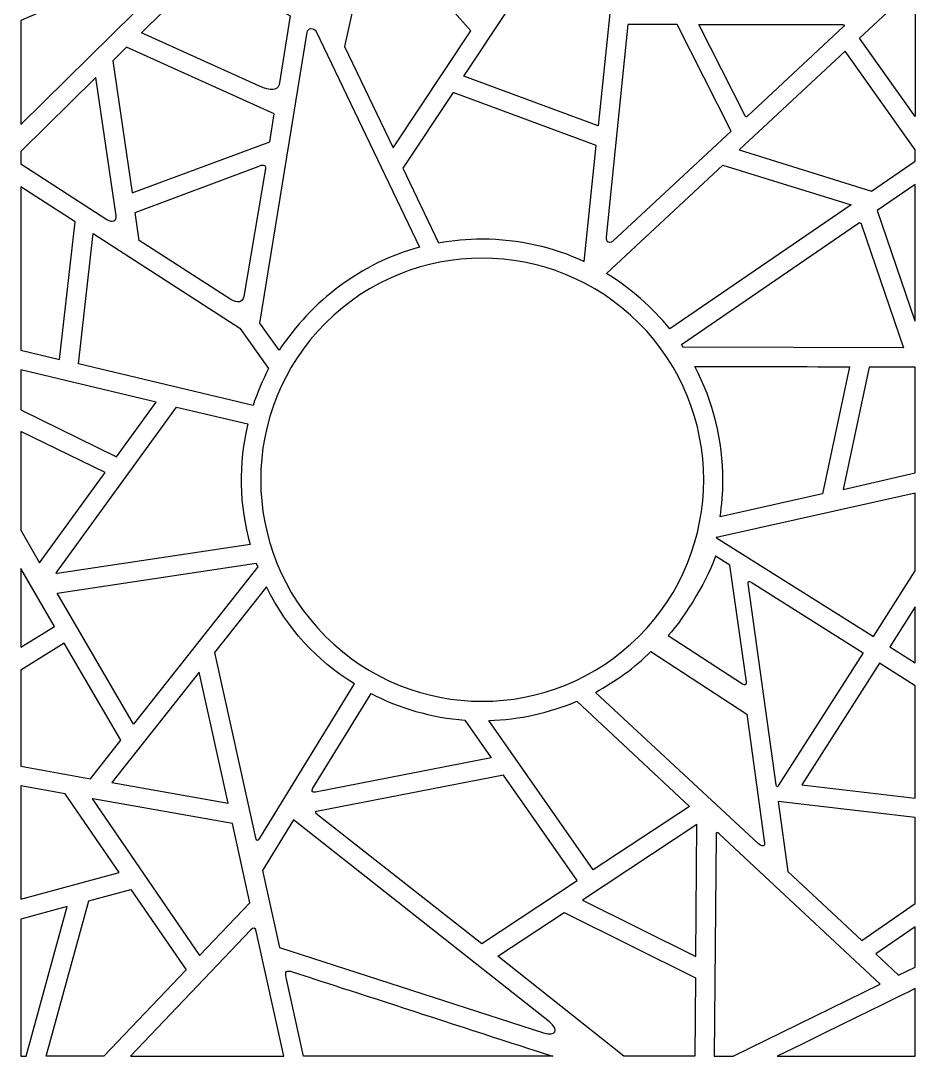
# Model space of a CAD drawing. Header units: centimetres. Extents: x -89 to 89, y -100 to 100.
# Drawn here: x -88.6 to -5, y -100 to -3.3 of the extents above; entities that cross this region are included whole.
import ezdxf

# ---------------------------------------------------------------- set-up
doc = ezdxf.new("R2010")
doc.units = ezdxf.units.CM
doc.header["$MEASUREMENT"] = 0
doc.layers.add('layer 1', color=7, linetype='Continuous')

msp = doc.modelspace()

# ---------------------------------------------------------------- linework, layer by layer
at = {"layer": 'layer 1', "color": 242}
for points, knots in [([(-55.86693, 5.69388), (-55.80306, 5.92179), (-55.64482, 5.92594), (-55.47568, 5.75141), (-55.47568, 5.75141), (-55.47568, 5.75141), (-46.57765, -4.24281), (-46.57765, -4.24281), (-46.57765, -4.24281), (-46.57765, -4.24281), (-53.84221, -15.17612), (-53.84221, -15.17612), (-53.84221, -15.17612), (-53.84221, -15.17612), (-58.37547, -5.69827), (-58.37547, -5.69827), (-58.37547, -5.69827), (-58.37547, -5.69827), (-55.86693, 5.69388), (-55.86693, 5.69388)], [0, 0, 0, 0, 0.16666667, 0.16666667, 0.16666667, 0.16666667, 0.33333333, 0.33333333, 0.33333333, 0.33333333, 0.5, 0.5, 0.5, 0.5, 0.66666667, 0.66666667, 0.66666667, 0.66666667, 1, 1, 1, 1]), ([(-38.81557, 4.1867), (-38.81557, 4.1867), (-47.22519, -8.46988), (-47.22519, -8.46988), (-47.22519, -8.46988), (-47.22519, -8.46988), (-34.68521, -13.11114), (-34.68521, -13.11114), (-34.68521, -13.11114), (-34.68521, -13.11114), (-33.6096, -2.61872), (-33.6096, -2.61872), (-33.6096, -2.61872), (-33.6096, -2.61872), (-38.81557, 4.1867), (-38.81557, 4.1867)], [0, 0, 0, 0, 0.2, 0.2, 0.2, 0.2, 0.4, 0.4, 0.4, 0.4, 0.6, 0.6, 0.6, 0.6, 1, 1, 1, 1]), ([(-64.506, -9.27848), (-64.506, -9.27848), (-63.46206, -2.85688), (-63.46206, -2.85688), (-63.46206, -2.85688), (-63.46206, -2.85688), (-71.3159, 1.53018), (-71.3159, 1.53018), (-71.3159, 1.53018), (-71.3159, 1.53018), (-77.3715, -4.42466), (-77.3715, -4.42466), (-77.3715, -4.42466), (-77.3715, -4.42466), (-66.32774, -9.41675), (-66.32774, -9.41675), (-66.32774, -9.41675), (-65.30467, -9.90022), (-64.68143, -9.85258), (-64.506, -9.27848)], [0, 0, 0, 0, 0.16666667, 0.16666667, 0.16666667, 0.16666667, 0.33333333, 0.33333333, 0.33333333, 0.33333333, 0.5, 0.5, 0.5, 0.5, 0.66666667, 0.66666667, 0.66666667, 0.66666667, 1, 1, 1, 1]), ([(-88.6489, -3.26901), (-88.6489, -3.26901), (-81.75252, -0.29577), (-81.75252, -0.29577), (-81.75252, -0.29577), (-81.75252, -0.29577), (-78.00364, -2.5218), (-78.00364, -2.5218), (-78.00364, -2.5218), (-78.00364, -2.5218), (-88.6489, -12.98992), (-88.6489, -12.98992), (-88.6489, -12.98992), (-88.6489, -12.98992), (-88.6489, -3.26901), (-88.6489, -3.26901)], [0, 0, 0, 0, 0.2, 0.2, 0.2, 0.2, 0.4, 0.4, 0.4, 0.4, 0.6, 0.6, 0.6, 0.6, 1, 1, 1, 1]), ([(-5.05627, -12.24751), (-5.05199, -12.25265), (-5.04879, -12.25236), (-5.04891, -12.24603), (-5.04891, -12.24603), (-5.04891, -12.24603), (-5.0489, -0.08325), (-5.0489, -0.08325), (-5.0489, -0.08325), (-5.0489, -0.08325), (-10.25906, -4.92781), (-10.25906, -4.92781), (-10.25906, -4.92781), (-10.25906, -4.92781), (-5.05627, -12.24751), (-5.05627, -12.24751)], [0, 0, 0, 0, 0.2, 0.2, 0.2, 0.2, 0.4, 0.4, 0.4, 0.4, 0.6, 0.6, 0.6, 0.6, 1, 1, 1, 1]), ([(-33.94369, -23.52875), (-33.94369, -23.52875), (-31.9078, -3.66841), (-31.9078, -3.66841), (-31.9078, -3.66841), (-31.9078, -3.66841), (-27.30397, -3.66682), (-27.30397, -3.66682), (-27.30397, -3.66682), (-27.30397, -3.66682), (-22.24842, -13.61791), (-22.24842, -13.61791), (-22.24842, -13.61791), (-22.24842, -13.61791), (-33.29916, -23.89314), (-33.29916, -23.89314), (-33.29916, -23.89314), (-33.64095, -24.15786), (-33.98404, -23.92247), (-33.94369, -23.52875)], [0, 0, 0, 0, 0.16666667, 0.16666667, 0.16666667, 0.16666667, 0.33333333, 0.33333333, 0.33333333, 0.33333333, 0.5, 0.5, 0.5, 0.5, 0.66666667, 0.66666667, 0.66666667, 0.66666667, 1, 1, 1, 1]), ([(-25.2853, -3.66611), (-25.2853, -3.66611), (-20.955, -12.18983), (-20.955, -12.18983), (-20.955, -12.18983), (-20.89325, -12.31136), (-20.84947, -12.31719), (-20.74264, -12.21785), (-20.74264, -12.21785), (-20.74264, -12.21785), (-11.7454, -3.85197), (-11.7454, -3.85197), (-11.7454, -3.85197), (-11.59748, -3.68635), (-11.72626, -3.66193), (-12.0232, -3.66153), (-12.0232, -3.66153), (-12.0232, -3.66153), (-25.2853, -3.66611), (-25.2853, -3.66611)], [0, 0, 0, 0, 0.16666667, 0.16666667, 0.16666667, 0.16666667, 0.33333333, 0.33333333, 0.33333333, 0.33333333, 0.5, 0.5, 0.5, 0.5, 0.66666667, 0.66666667, 0.66666667, 0.66666667, 1, 1, 1, 1]), ([(-51.39603, -24.46014), (-51.39603, -24.46014), (-61.03438, -4.31075), (-61.03438, -4.31075), (-61.03438, -4.31075), (-61.26298, -3.92138), (-61.81808, -3.96238), (-61.88737, -4.38858), (-61.88737, -4.38858), (-61.88737, -4.38858), (-66.30353, -31.55275), (-66.30353, -31.55275), (-66.30353, -31.55275), (-66.30353, -31.55275), (-64.48941, -34.08132), (-64.48941, -34.08132), (-64.48941, -34.08132), (-61.50682, -29.51603), (-56.79541, -25.91638), (-51.39603, -24.46014)], [0, 0, 0, 0, 0.16666667, 0.16666667, 0.16666667, 0.16666667, 0.33333333, 0.33333333, 0.33333333, 0.33333333, 0.5, 0.5, 0.5, 0.5, 0.66666667, 0.66666667, 0.66666667, 0.66666667, 1, 1, 1, 1]), ([(-80.03413, -7.03939), (-80.03413, -7.03939), (-78.7477, -5.77792), (-78.7477, -5.77792), (-78.7477, -5.77792), (-78.7477, -5.77792), (-64.95082, -12.01453), (-64.95082, -12.01453), (-64.95082, -12.01453), (-64.95082, -12.01453), (-65.37254, -14.60887), (-65.37254, -14.60887), (-65.37254, -14.60887), (-65.37254, -14.60887), (-78.22256, -19.38553), (-78.22256, -19.38553), (-78.22256, -19.38553), (-78.22256, -19.38553), (-80.03413, -7.03939), (-80.03413, -7.03939)], [0, 0, 0, 0, 0.16666667, 0.16666667, 0.16666667, 0.16666667, 0.33333333, 0.33333333, 0.33333333, 0.33333333, 0.5, 0.5, 0.5, 0.5, 0.66666667, 0.66666667, 0.66666667, 0.66666667, 1, 1, 1, 1]), ([(-5.0489, -16.42687), (-5.0489, -16.42687), (-9.13396, -19.21718), (-9.13396, -19.21718), (-9.13396, -19.21718), (-9.13396, -19.21718), (-21.49935, -15.37932), (-21.49935, -15.37932), (-21.49935, -15.37932), (-21.49935, -15.37932), (-11.58867, -6.16412), (-11.58867, -6.16412), (-11.58867, -6.16412), (-11.58867, -6.16412), (-5.0489, -15.36477), (-5.0489, -15.36477), (-5.0489, -15.36477), (-5.0489, -15.36477), (-5.0489, -16.42687), (-5.0489, -16.42687)], [0, 0, 0, 0, 0.16666667, 0.16666667, 0.16666667, 0.16666667, 0.33333333, 0.33333333, 0.33333333, 0.33333333, 0.5, 0.5, 0.5, 0.5, 0.66666667, 0.66666667, 0.66666667, 0.66666667, 1, 1, 1, 1]), ([(-88.64893, -15.51445), (-88.64893, -15.51445), (-81.62354, -8.60593), (-81.62354, -8.60593), (-81.62354, -8.60593), (-81.62354, -8.60593), (-79.72568, -21.54027), (-79.72568, -21.54027), (-79.72568, -21.54027), (-79.67036, -21.99745), (-80.10149, -22.18858), (-80.58666, -21.87561), (-80.58666, -21.87561), (-80.58666, -21.87561), (-88.6489, -16.67496), (-88.6489, -16.67496), (-88.6489, -16.67496), (-88.6489, -16.67496), (-88.64893, -15.51445), (-88.64893, -15.51445)], [0, 0, 0, 0, 0.16666667, 0.16666667, 0.16666667, 0.16666667, 0.33333333, 0.33333333, 0.33333333, 0.33333333, 0.5, 0.5, 0.5, 0.5, 0.66666667, 0.66666667, 0.66666667, 0.66666667, 1, 1, 1, 1]), ([(-49.5962, -24.0536), (-49.5962, -24.0536), (-52.93447, -17.07398), (-52.93447, -17.07398), (-52.93447, -17.07398), (-52.93447, -17.07398), (-48.24873, -10.01035), (-48.24873, -10.01035), (-48.24873, -10.01035), (-48.24873, -10.01035), (-34.87476, -14.9603), (-34.87476, -14.9603), (-34.87476, -14.9603), (-34.87476, -14.9603), (-35.98609, -25.80175), (-35.98609, -25.80175), (-35.98609, -25.80175), (-38.89574, -24.42817), (-42.09386, -23.68595), (-45.52427, -23.68595), (-45.52427, -23.68595), (-46.92928, -23.68593), (-48.26239, -23.80709), (-49.5962, -24.0536)], [0, 0, 0, 0, 0.14285714, 0.14285714, 0.14285714, 0.14285714, 0.28571429, 0.28571429, 0.28571429, 0.28571429, 0.42857143, 0.42857143, 0.42857143, 0.42857143, 0.57142857, 0.57142857, 0.57142857, 0.57142857, 0.71428571, 0.71428571, 0.71428571, 0.71428571, 1, 1, 1, 1]), ([(-66.44823, -16.90983), (-66.44823, -16.90983), (-77.95538, -21.20658), (-77.95538, -21.20658), (-77.95538, -21.20658), (-77.95538, -21.20658), (-77.57184, -23.82045), (-77.57184, -23.82045), (-77.57184, -23.82045), (-77.57184, -23.82045), (-69.00212, -29.34843), (-69.00212, -29.34843), (-69.00212, -29.34843), (-68.38704, -29.74518), (-67.91298, -29.60692), (-67.79255, -29.06903), (-67.79255, -29.06903), (-67.79255, -29.06903), (-65.78124, -17.12283), (-65.78124, -17.12283), (-65.78124, -17.12283), (-65.7152, -16.71655), (-66.04984, -16.7356), (-66.44823, -16.90983)], [0, 0, 0, 0, 0.14285714, 0.14285714, 0.14285714, 0.14285714, 0.28571429, 0.28571429, 0.28571429, 0.28571429, 0.42857143, 0.42857143, 0.42857143, 0.42857143, 0.57142857, 0.57142857, 0.57142857, 0.57142857, 0.71428571, 0.71428571, 0.71428571, 0.71428571, 1, 1, 1, 1]), ([(-27.98548, -32.09357), (-27.98548, -32.09357), (-11.03114, -20.51304), (-11.03114, -20.51304), (-11.03114, -20.51304), (-11.03114, -20.51304), (-23.01907, -16.79235), (-23.01907, -16.79235), (-23.01907, -16.79235), (-23.01907, -16.79235), (-33.90567, -26.91507), (-33.90567, -26.91507), (-33.90567, -26.91507), (-31.67967, -28.26768), (-29.61717, -30.07815), (-27.98548, -32.09357)], [0, 0, 0, 0, 0.2, 0.2, 0.2, 0.2, 0.4, 0.4, 0.4, 0.4, 0.6, 0.6, 0.6, 0.6, 1, 1, 1, 1]), ([(-88.6489, -18.81699), (-88.6489, -18.81699), (-83.5587, -22.10052), (-83.5587, -22.10052), (-83.5587, -22.10052), (-83.5587, -22.10052), (-85.0192, -34.94161), (-85.0192, -34.94161), (-85.0192, -34.94161), (-85.0192, -34.94161), (-88.6489, -34.07831), (-88.6489, -34.07831), (-88.6489, -34.07831), (-88.6489, -34.07831), (-88.6489, -18.81699), (-88.6489, -18.81699)], [0, 0, 0, 0, 0.2, 0.2, 0.2, 0.2, 0.4, 0.4, 0.4, 0.4, 0.6, 0.6, 0.6, 0.6, 1, 1, 1, 1]), ([(-5.09819, -31.35531), (-5.09819, -31.35531), (-8.61481, -21.04239), (-8.61481, -21.04239), (-8.61481, -21.04239), (-8.61481, -21.04239), (-5.04891, -18.60672), (-5.04891, -18.60672), (-5.04891, -18.60672), (-5.04891, -18.60672), (-5.04891, -31.35322), (-5.04891, -31.35322), (-5.04891, -31.35322), (-5.05172, -31.39369), (-5.07885, -31.39521), (-5.09819, -31.35531)], [0, 0, 0, 0, 0.2, 0.2, 0.2, 0.2, 0.4, 0.4, 0.4, 0.4, 0.6, 0.6, 0.6, 0.6, 1, 1, 1, 1]), ([(-26.73604, -33.80376), (-26.73604, -33.80376), (-6.14454, -33.86387), (-6.14454, -33.86387), (-6.14454, -33.86387), (-6.14454, -33.86387), (-10.06582, -22.36434), (-10.06582, -22.36434), (-10.06582, -22.36434), (-10.1277, -22.18291), (-10.2131, -22.10579), (-10.44132, -22.29), (-10.44132, -22.29), (-10.44132, -22.29), (-26.91257, -33.5405), (-26.91257, -33.5405), (-26.91257, -33.5405), (-26.81026, -33.68768), (-26.83485, -33.65406), (-26.73604, -33.80376)], [0, 0, 0, 0, 0.16666667, 0.16666667, 0.16666667, 0.16666667, 0.33333333, 0.33333333, 0.33333333, 0.33333333, 0.5, 0.5, 0.5, 0.5, 0.66666667, 0.66666667, 0.66666667, 0.66666667, 1, 1, 1, 1]), ([(-65.48692, -35.77883), (-65.48692, -35.77883), (-68.18559, -32.01721), (-68.18559, -32.01721), (-68.18559, -32.01721), (-68.18559, -32.01721), (-81.87095, -23.18922), (-81.87095, -23.18922), (-81.87095, -23.18922), (-81.87095, -23.18922), (-83.25541, -35.36112), (-83.25541, -35.36112), (-83.25541, -35.36112), (-83.25541, -35.36112), (-66.93241, -39.24337), (-66.93241, -39.24337), (-66.93241, -39.24337), (-66.57673, -38.14182), (-66.00052, -36.79891), (-65.48692, -35.77883)], [0, 0, 0, 0, 0.16666667, 0.16666667, 0.16666667, 0.16666667, 0.33333333, 0.33333333, 0.33333333, 0.33333333, 0.5, 0.5, 0.5, 0.5, 0.66666667, 0.66666667, 0.66666667, 0.66666667, 1, 1, 1, 1]), ([(-60.16212, -31.54813), (-52.07921, -23.46523), (-38.96926, -23.46526), (-30.88637, -31.54813), (-30.88637, -31.54813), (-22.80357, -39.631), (-22.80348, -52.74091), (-30.88638, -60.82381), (-30.88638, -60.82381), (-38.96932, -68.9067), (-52.07918, -68.90668), (-60.16205, -60.82381), (-60.16205, -60.82381), (-68.24496, -52.74093), (-68.24495, -39.63103), (-60.16212, -31.54813)], [0, 0, 0, 0, 0.2, 0.2, 0.2, 0.2, 0.4, 0.4, 0.4, 0.4, 0.6, 0.6, 0.6, 0.6, 1, 1, 1, 1]), ([(-23.2895, -49.65018), (-23.2895, -49.65018), (-13.71267, -47.51314), (-13.71267, -47.51314), (-13.71267, -47.51314), (-13.71267, -47.51314), (-11.1858, -35.64987), (-11.1858, -35.64987), (-11.1858, -35.64987), (-11.83132, -35.63209), (-22.30473, -35.58165), (-25.66094, -35.60953), (-25.66094, -35.60953), (-23.91384, -38.86325), (-23.01674, -42.55808), (-23.02452, -46.2549), (-23.02452, -46.2549), (-23.02452, -46.2549), (-23.0246, -46.27766), (-23.0246, -46.27766), (-23.0246, -46.27766), (-23.02812, -47.4059), (-23.11583, -48.53422), (-23.2895, -49.65018)], [0, 0, 0, 0, 0.14285714, 0.14285714, 0.14285714, 0.14285714, 0.28571429, 0.28571429, 0.28571429, 0.28571429, 0.42857143, 0.42857143, 0.42857143, 0.42857143, 0.57142857, 0.57142857, 0.57142857, 0.57142857, 0.71428571, 0.71428571, 0.71428571, 0.71428571, 1, 1, 1, 1]), ([(-5.04891, -45.55356), (-5.04891, -45.55356), (-11.78052, -47.08198), (-11.78052, -47.08198), (-11.78052, -47.08198), (-11.78052, -47.08198), (-9.34657, -35.65499), (-9.34657, -35.65499), (-9.34657, -35.65499), (-9.34657, -35.65499), (-5.04889, -35.66697), (-5.04889, -35.66697), (-5.04889, -35.66697), (-5.04889, -35.66697), (-5.04891, -45.55356), (-5.04891, -45.55356)], [0, 0, 0, 0, 0.2, 0.2, 0.2, 0.2, 0.4, 0.4, 0.4, 0.4, 0.6, 0.6, 0.6, 0.6, 1, 1, 1, 1]), ([(-88.6489, -35.9286), (-88.6489, -35.9286), (-75.97775, -38.94233), (-75.97775, -38.94233), (-75.97775, -38.94233), (-75.97775, -38.94233), (-79.68456, -44.04043), (-79.68456, -44.04043), (-79.68456, -44.04043), (-79.68456, -44.04043), (-88.64889, -39.66748), (-88.64889, -39.66748), (-88.64889, -39.66748), (-88.64889, -39.66748), (-88.6489, -35.9286), (-88.6489, -35.9286)], [0, 0, 0, 0, 0.2, 0.2, 0.2, 0.2, 0.4, 0.4, 0.4, 0.4, 0.6, 0.6, 0.6, 0.6, 1, 1, 1, 1]), ([(-85.31519, -54.84536), (-85.36821, -54.9283), (-85.34367, -54.96363), (-85.24171, -54.9514), (-85.24171, -54.9514), (-85.24171, -54.9514), (-67.20062, -52.23816), (-67.20062, -52.23816), (-67.20062, -52.23816), (-68.24678, -48.64692), (-68.32877, -44.60936), (-67.41828, -40.9781), (-67.41828, -40.9781), (-67.41828, -40.9781), (-74.08029, -39.3936), (-74.08029, -39.3936), (-74.08029, -39.3936), (-74.08029, -39.3936), (-85.31519, -54.84536), (-85.31519, -54.84536)], [0, 0, 0, 0, 0.16666667, 0.16666667, 0.16666667, 0.16666667, 0.33333333, 0.33333333, 0.33333333, 0.33333333, 0.5, 0.5, 0.5, 0.5, 0.66666667, 0.66666667, 0.66666667, 0.66666667, 1, 1, 1, 1]), ([(-88.64889, -41.67028), (-88.64889, -41.67028), (-80.75946, -45.51887), (-80.75946, -45.51887), (-80.75946, -45.51887), (-80.75946, -45.51887), (-86.88078, -53.93777), (-86.88078, -53.93777), (-86.88078, -53.93777), (-86.88078, -53.93777), (-88.64891, -50.90511), (-88.64891, -50.90511), (-88.64891, -50.90511), (-88.64891, -50.90511), (-88.64889, -41.67028), (-88.64889, -41.67028)], [0, 0, 0, 0, 0.2, 0.2, 0.2, 0.2, 0.4, 0.4, 0.4, 0.4, 0.6, 0.6, 0.6, 0.6, 1, 1, 1, 1]), ([(-5.04891, -54.69429), (-5.04891, -54.69429), (-8.96041, -60.83024), (-8.96041, -60.83024), (-8.96041, -60.83024), (-8.96041, -60.83024), (-23.62365, -51.61316), (-23.62365, -51.61316), (-23.62365, -51.61316), (-23.65906, -51.59112), (-23.65883, -51.57636), (-23.62025, -51.56827), (-23.62025, -51.56827), (-23.62025, -51.56827), (-5.04891, -47.42413), (-5.04891, -47.42413), (-5.04891, -47.42413), (-5.04891, -47.42413), (-5.04891, -54.69429), (-5.04891, -54.69429)], [0, 0, 0, 0, 0.16666667, 0.16666667, 0.16666667, 0.16666667, 0.33333333, 0.33333333, 0.33333333, 0.33333333, 0.5, 0.5, 0.5, 0.5, 0.66666667, 0.66666667, 0.66666667, 0.66666667, 1, 1, 1, 1]), ([(-66.63785, -53.97824), (-66.63785, -53.97824), (-85.22962, -56.76986), (-85.22962, -56.76986), (-85.22962, -56.76986), (-85.22962, -56.76986), (-78.09643, -69.00465), (-78.09643, -69.00465), (-78.09643, -69.00465), (-78.09643, -69.00465), (-66.50196, -54.33697), (-66.50196, -54.33697), (-66.50196, -54.33697), (-66.54491, -54.22624), (-66.59662, -54.08981), (-66.63785, -53.97824)], [0, 0, 0, 0, 0.2, 0.2, 0.2, 0.2, 0.4, 0.4, 0.4, 0.4, 0.6, 0.6, 0.6, 0.6, 1, 1, 1, 1]), ([(-21.18685, -65.2513), (-21.18685, -65.2513), (-28.15361, -60.72627), (-28.15361, -60.72627), (-28.15361, -60.72627), (-26.55334, -59.06185), (-24.19796, -55.0368), (-23.72655, -53.32184), (-23.72655, -53.32184), (-23.72655, -53.32184), (-22.36654, -54.16992), (-22.36654, -54.16992), (-22.36654, -54.16992), (-22.36654, -54.16992), (-20.81539, -65.07236), (-20.81539, -65.07236), (-20.81539, -65.07236), (-20.78871, -65.33669), (-20.98317, -65.3813), (-21.18685, -65.2513)], [0, 0, 0, 0, 0.16666667, 0.16666667, 0.16666667, 0.16666667, 0.33333333, 0.33333333, 0.33333333, 0.33333333, 0.5, 0.5, 0.5, 0.5, 0.66666667, 0.66666667, 0.66666667, 0.66666667, 1, 1, 1, 1]), ([(-88.6489, -54.47887), (-88.6489, -54.47887), (-85.48989, -59.89719), (-85.48989, -59.89719), (-85.48989, -59.89719), (-85.48989, -59.89719), (-88.64891, -61.82234), (-88.64891, -61.82234), (-88.64891, -61.82234), (-88.64891, -61.82234), (-88.6489, -54.47887), (-88.6489, -54.47887)], [0, 0, 0, 0, 0.25, 0.25, 0.25, 0.25, 0.5, 0.5, 0.5, 0.5, 1, 1, 1, 1]), ([(-18.06357, -74.69911), (-18.02987, -74.91662), (-17.94937, -74.92737), (-17.82206, -74.73136), (-17.82206, -74.73136), (-17.82206, -74.73136), (-9.92803, -62.34811), (-9.92803, -62.34811), (-9.92803, -62.34811), (-9.92803, -62.34811), (-20.39993, -55.75004), (-20.39993, -55.75004), (-20.39993, -55.75004), (-20.59932, -55.63017), (-20.68587, -55.67787), (-20.65981, -55.89315), (-20.65981, -55.89315), (-20.65981, -55.89315), (-18.06357, -74.69911), (-18.06357, -74.69911)], [0, 0, 0, 0, 0.16666667, 0.16666667, 0.16666667, 0.16666667, 0.33333333, 0.33333333, 0.33333333, 0.33333333, 0.5, 0.5, 0.5, 0.5, 0.66666667, 0.66666667, 0.66666667, 0.66666667, 1, 1, 1, 1]), ([(-66.31035, -79.67942), (-66.4926, -79.92124), (-66.63064, -79.9398), (-66.71164, -79.64527), (-66.71164, -79.64527), (-66.71164, -79.64527), (-70.5281, -62.33289), (-70.5281, -62.33289), (-70.5281, -62.33289), (-70.5281, -62.33289), (-65.67742, -56.19648), (-65.67742, -56.19648), (-65.67742, -56.19648), (-63.64232, -60.20445), (-61.12207, -62.9463), (-57.46827, -65.26284), (-57.46827, -65.26284), (-57.46827, -65.26284), (-66.31035, -79.67942), (-66.31035, -79.67942)], [0, 0, 0, 0, 0.16666667, 0.16666667, 0.16666667, 0.16666667, 0.33333333, 0.33333333, 0.33333333, 0.33333333, 0.5, 0.5, 0.5, 0.5, 0.66666667, 0.66666667, 0.66666667, 0.66666667, 1, 1, 1, 1]), ([(-5.0489, -63.29583), (-5.0489, -63.29583), (-7.43752, -61.78979), (-7.43752, -61.78979), (-7.43752, -61.78979), (-7.43752, -61.78979), (-5.04891, -58.0428), (-5.04891, -58.0428), (-5.04891, -58.0428), (-5.04891, -58.0428), (-5.0489, -63.29583), (-5.0489, -63.29583)], [0, 0, 0, 0, 0.25, 0.25, 0.25, 0.25, 0.5, 0.5, 0.5, 0.5, 1, 1, 1, 1]), ([(-88.64891, -63.97655), (-88.64891, -63.97655), (-84.577, -61.46289), (-84.577, -61.46289), (-84.577, -61.46289), (-84.577, -61.46289), (-79.29555, -70.52166), (-79.29555, -70.52166), (-79.29555, -70.52166), (-79.29555, -70.52166), (-82.13408, -74.11257), (-82.13408, -74.11257), (-82.13408, -74.11257), (-82.13408, -74.11257), (-88.64889, -72.95665), (-88.64889, -72.95665), (-88.64889, -72.95665), (-88.64889, -72.95665), (-88.64891, -63.97655), (-88.64891, -63.97655)], [0, 0, 0, 0, 0.16666667, 0.16666667, 0.16666667, 0.16666667, 0.33333333, 0.33333333, 0.33333333, 0.33333333, 0.5, 0.5, 0.5, 0.5, 0.66666667, 0.66666667, 0.66666667, 0.66666667, 1, 1, 1, 1]), ([(-34.94207, -66.04967), (-34.94207, -66.04967), (-19.72834, -80.17797), (-19.72834, -80.17797), (-19.72834, -80.17797), (-19.31503, -80.53921), (-19.09983, -80.39561), (-19.13048, -80.13234), (-19.13048, -80.13234), (-19.13048, -80.13234), (-20.79546, -68.0721), (-20.79546, -68.0721), (-20.79546, -68.0721), (-20.79546, -68.0721), (-29.76674, -62.24509), (-29.76674, -62.24509), (-29.76674, -62.24509), (-31.2828, -63.74164), (-33.05212, -65.02928), (-34.94207, -66.04967)], [0, 0, 0, 0, 0.16666667, 0.16666667, 0.16666667, 0.16666667, 0.33333333, 0.33333333, 0.33333333, 0.33333333, 0.5, 0.5, 0.5, 0.5, 0.66666667, 0.66666667, 0.66666667, 0.66666667, 1, 1, 1, 1]), ([(-5.04889, -75.93807), (-5.04889, -75.93807), (-15.66561, -74.6971), (-15.66561, -74.6971), (-15.66561, -74.6971), (-15.66561, -74.6971), (-8.4051, -63.30766), (-8.4051, -63.30766), (-8.4051, -63.30766), (-8.4051, -63.30766), (-5.0489, -65.42587), (-5.0489, -65.42587), (-5.0489, -65.42587), (-5.0489, -65.42587), (-5.04889, -75.93807), (-5.04889, -75.93807)], [0, 0, 0, 0, 0.2, 0.2, 0.2, 0.2, 0.4, 0.4, 0.4, 0.4, 0.6, 0.6, 0.6, 0.6, 1, 1, 1, 1]), ([(-69.27144, -76.39476), (-69.27144, -76.39476), (-80.12176, -74.46959), (-80.12176, -74.46959), (-80.12176, -74.46959), (-80.12176, -74.46959), (-71.96931, -64.15619), (-71.96931, -64.15619), (-71.96931, -64.15619), (-71.96931, -64.15619), (-69.27144, -76.39476), (-69.27144, -76.39476)], [0, 0, 0, 0, 0.25, 0.25, 0.25, 0.25, 0.5, 0.5, 0.5, 0.5, 1, 1, 1, 1]), ([(-61.10764, -75.35822), (-61.10764, -75.35822), (-44.67003, -72.16422), (-44.67003, -72.16422), (-44.67003, -72.16422), (-44.67003, -72.16422), (-47.142, -68.63445), (-47.142, -68.63445), (-47.142, -68.63445), (-50.20413, -68.44429), (-53.40025, -67.48123), (-55.90279, -66.15369), (-55.90279, -66.15369), (-55.90279, -66.15369), (-61.33537, -75.01092), (-61.33537, -75.01092), (-61.33537, -75.01092), (-61.50856, -75.30809), (-61.45448, -75.42414), (-61.10764, -75.35822)], [0, 0, 0, 0, 0.16666667, 0.16666667, 0.16666667, 0.16666667, 0.33333333, 0.33333333, 0.33333333, 0.33333333, 0.5, 0.5, 0.5, 0.5, 0.66666667, 0.66666667, 0.66666667, 0.66666667, 1, 1, 1, 1]), ([(-44.91292, -68.67954), (-44.91292, -68.67954), (-35.13828, -82.63646), (-35.13828, -82.63646), (-35.13828, -82.63646), (-35.13828, -82.63646), (-26.14882, -76.7034), (-26.14882, -76.7034), (-26.14882, -76.7034), (-26.14882, -76.7034), (-36.68721, -66.88395), (-36.68721, -66.88395), (-36.68721, -66.88395), (-39.18831, -67.94482), (-42.04588, -68.59488), (-44.91292, -68.67954)], [0, 0, 0, 0, 0.2, 0.2, 0.2, 0.2, 0.4, 0.4, 0.4, 0.4, 0.6, 0.6, 0.6, 0.6, 1, 1, 1, 1]), ([(-61.0612, -77.31829), (-61.15082, -77.23836), (-61.13035, -77.18892), (-60.99398, -77.16946), (-60.99398, -77.16946), (-60.99398, -77.16946), (-43.54259, -73.77849), (-43.54259, -73.77849), (-43.54259, -73.77849), (-43.54259, -73.77849), (-36.64117, -83.62837), (-36.64117, -83.62837), (-36.64117, -83.62837), (-36.64117, -83.62837), (-45.56927, -89.52081), (-45.56927, -89.52081), (-45.56927, -89.52081), (-45.56927, -89.52081), (-61.0612, -77.31829), (-61.0612, -77.31829)], [0, 0, 0, 0, 0.16666667, 0.16666667, 0.16666667, 0.16666667, 0.33333333, 0.33333333, 0.33333333, 0.33333333, 0.5, 0.5, 0.5, 0.5, 0.66666667, 0.66666667, 0.66666667, 0.66666667, 1, 1, 1, 1]), ([(-88.64889, -74.78476), (-88.64889, -74.78476), (-84.48572, -75.52343), (-84.48572, -75.52343), (-84.48572, -75.52343), (-84.48572, -75.52343), (-79.43215, -82.88188), (-79.43215, -82.88188), (-79.43215, -82.88188), (-79.43215, -82.88188), (-88.64891, -85.37788), (-88.64891, -85.37788), (-88.64891, -85.37788), (-88.64891, -85.37788), (-88.64889, -74.78476), (-88.64889, -74.78476)], [0, 0, 0, 0, 0.2, 0.2, 0.2, 0.2, 0.4, 0.4, 0.4, 0.4, 0.6, 0.6, 0.6, 0.6, 1, 1, 1, 1]), ([(-81.95135, -76.0342), (-81.98945, -75.98472), (-81.97612, -75.96672), (-81.91153, -75.98016), (-81.91153, -75.98016), (-81.91153, -75.98016), (-68.85202, -78.2973), (-68.85202, -78.2973), (-68.85202, -78.2973), (-68.85202, -78.2973), (-67.22134, -85.69456), (-67.22134, -85.69456), (-67.22134, -85.69456), (-67.22134, -85.69456), (-71.92875, -90.62785), (-71.92875, -90.62785), (-71.92875, -90.62785), (-71.92875, -90.62785), (-81.95135, -76.0342), (-81.95135, -76.0342)], [0, 0, 0, 0, 0.16666667, 0.16666667, 0.16666667, 0.16666667, 0.33333333, 0.33333333, 0.33333333, 0.33333333, 0.5, 0.5, 0.5, 0.5, 0.66666667, 0.66666667, 0.66666667, 0.66666667, 1, 1, 1, 1]), ([(-5.04891, -85.76417), (-5.04891, -85.76417), (-10.05959, -89.23464), (-10.05959, -89.23464), (-10.05959, -89.23464), (-10.05959, -89.23464), (-16.94843, -82.77639), (-16.94843, -82.77639), (-16.94843, -82.77639), (-16.94843, -82.77639), (-17.84886, -76.25413), (-17.84886, -76.25413), (-17.84886, -76.25413), (-17.84886, -76.25413), (-5.0489, -77.75032), (-5.0489, -77.75032), (-5.0489, -77.75032), (-5.0489, -77.75032), (-5.04891, -85.76417), (-5.04891, -85.76417)], [0, 0, 0, 0, 0.16666667, 0.16666667, 0.16666667, 0.16666667, 0.33333333, 0.33333333, 0.33333333, 0.33333333, 0.5, 0.5, 0.5, 0.5, 0.66666667, 0.66666667, 0.66666667, 0.66666667, 1, 1, 1, 1]), ([(-39.80452, -97.86944), (-39.80452, -97.86944), (-64.45337, -89.88954), (-64.45337, -89.88954), (-64.45337, -89.88954), (-64.45337, -89.88954), (-66.04175, -82.68428), (-66.04175, -82.68428), (-66.04175, -82.68428), (-66.04175, -82.68428), (-63.14789, -77.96612), (-63.14789, -77.96612), (-63.14789, -77.96612), (-63.14789, -77.96612), (-39.2387, -96.8373), (-39.2387, -96.8373), (-39.2387, -96.8373), (-38.33423, -97.6223), (-38.59987, -98.15467), (-39.80452, -97.86944)], [0, 0, 0, 0, 0.16666667, 0.16666667, 0.16666667, 0.16666667, 0.33333333, 0.33333333, 0.33333333, 0.33333333, 0.5, 0.5, 0.5, 0.5, 0.66666667, 0.66666667, 0.66666667, 0.66666667, 1, 1, 1, 1]), ([(-36.13825, -85.45296), (-36.13825, -85.45296), (-25.46112, -78.40619), (-25.46112, -78.40619), (-25.46112, -78.40619), (-25.46112, -78.40619), (-25.56836, -90.72771), (-25.56836, -90.72771), (-25.56836, -90.72771), (-25.56836, -90.72771), (-36.13825, -85.45296), (-36.13825, -85.45296)], [0, 0, 0, 0, 0.25, 0.25, 0.25, 0.25, 0.5, 0.5, 0.5, 0.5, 1, 1, 1, 1]), ([(-23.8593, -100.04567), (-23.8593, -100.04567), (-23.66963, -79.39008), (-23.66963, -79.39008), (-23.66963, -79.39008), (-23.66851, -79.08528), (-23.58067, -79.07979), (-23.38678, -79.27695), (-23.38678, -79.27695), (-23.38678, -79.27695), (-8.31909, -93.30805), (-8.31909, -93.30805), (-8.31909, -93.30805), (-8.31909, -93.30805), (-22.06025, -100.04567), (-22.06025, -100.04567), (-22.06025, -100.04567), (-22.06025, -100.04567), (-22.06025, -100.04567), (-23.8593, -100.04567)], [0, 0, 0, 0, 0.16666667, 0.16666667, 0.16666667, 0.16666667, 0.33333333, 0.33333333, 0.33333333, 0.33333333, 0.5, 0.5, 0.5, 0.5, 0.66666667, 0.66666667, 0.66666667, 0.66666667, 1, 1, 1, 1]), ([(-80.87958, -100.04567), (-80.87958, -100.04567), (-73.19851, -91.95851), (-73.19851, -91.95851), (-73.19851, -91.95851), (-73.19851, -91.95851), (-78.35225, -84.45426), (-78.35225, -84.45426), (-78.35225, -84.45426), (-78.35225, -84.45426), (-82.28195, -85.51846), (-82.28195, -85.51846), (-82.28195, -85.51846), (-82.28195, -85.51846), (-86.2628, -100.04567), (-86.2628, -100.04567), (-86.2628, -100.04567), (-80.87958, -100.04567), (-80.87958, -100.04567), (-80.87958, -100.04567)], [0, 0, 0, 0, 0.16666667, 0.16666667, 0.16666667, 0.16666667, 0.33333333, 0.33333333, 0.33333333, 0.33333333, 0.5, 0.5, 0.5, 0.5, 0.66666667, 0.66666667, 0.66666667, 0.66666667, 1, 1, 1, 1]), ([(-88.12472, -100.04566), (-88.12472, -100.04566), (-88.12472, -100.04566), (-88.6489, -100.04567), (-88.6489, -100.04567), (-88.6489, -100.04567), (-88.6489, -87.24271), (-88.6489, -87.24271), (-88.6489, -87.24271), (-88.6489, -87.24271), (-84.30244, -86.06565), (-84.30244, -86.06565), (-84.30244, -86.06565), (-84.30244, -86.06565), (-88.12472, -100.04566), (-88.12472, -100.04566)], [0, 0, 0, 0, 0.2, 0.2, 0.2, 0.2, 0.4, 0.4, 0.4, 0.4, 0.6, 0.6, 0.6, 0.6, 1, 1, 1, 1]), ([(-32.27331, -100.04567), (-25.65943, -100.04568), (-25.65943, -100.04568), (-25.65943, -100.04568), (-25.65943, -100.04568), (-25.65943, -100.04568), (-25.58574, -92.72696), (-25.58574, -92.72696), (-25.58574, -92.72696), (-25.58574, -92.72696), (-37.87402, -86.59858), (-37.87402, -86.59858), (-37.87402, -86.59858), (-37.87402, -86.59858), (-44.0763, -90.69201), (-44.0763, -90.69201), (-44.0763, -90.69201), (-44.0763, -90.69201), (-32.27331, -100.04567), (-32.27331, -100.04567)], [0, 0, 0, 0, 0.16666667, 0.16666667, 0.16666667, 0.16666667, 0.33333333, 0.33333333, 0.33333333, 0.33333333, 0.5, 0.5, 0.5, 0.5, 0.66666667, 0.66666667, 0.66666667, 0.66666667, 1, 1, 1, 1]), ([(-64.0687, -100.04568), (-64.0687, -100.04568), (-64.0687, -100.04568), (-78.39136, -100.04566), (-78.39136, -100.04566), (-78.39136, -100.04566), (-67.15545, -88.23416), (-67.15545, -88.23416), (-67.15545, -88.23416), (-66.9012, -87.97569), (-66.7029, -88.02118), (-66.63759, -88.34497), (-66.63759, -88.34497), (-66.63759, -88.34497), (-64.0687, -100.04568), (-64.0687, -100.04568)], [0, 0, 0, 0, 0.2, 0.2, 0.2, 0.2, 0.4, 0.4, 0.4, 0.4, 0.6, 0.6, 0.6, 0.6, 1, 1, 1, 1]), ([(-5.0489, -91.70459), (-5.0489, -91.70459), (-6.61239, -92.4712), (-6.61239, -92.4712), (-6.61239, -92.4712), (-6.61239, -92.4712), (-8.72677, -90.48063), (-8.72677, -90.48063), (-8.72677, -90.48063), (-8.72677, -90.48063), (-5.04891, -87.9421), (-5.04891, -87.9421), (-5.04891, -87.9421), (-5.04891, -87.9421), (-5.0489, -91.70459), (-5.0489, -91.70459)], [0, 0, 0, 0, 0.2, 0.2, 0.2, 0.2, 0.4, 0.4, 0.4, 0.4, 0.6, 0.6, 0.6, 0.6, 1, 1, 1, 1]), ([(-62.22458, -100.04568), (-38.92903, -100.04569), (-38.92903, -100.04569), (-38.92903, -100.04569), (-38.92903, -100.04569), (-46.38131, -97.63024), (-60.40595, -93.08016), (-63.26766, -92.15812), (-63.26766, -92.15812), (-63.78073, -91.9782), (-63.99275, -92.10885), (-63.83951, -92.67843), (-63.83951, -92.67843), (-63.83951, -92.67843), (-62.22458, -100.04568), (-62.22458, -100.04568)], [0, 0, 0, 0, 0.2, 0.2, 0.2, 0.2, 0.4, 0.4, 0.4, 0.4, 0.6, 0.6, 0.6, 0.6, 1, 1, 1, 1]), ([(-17.96927, -100.0456), (-5.04891, -93.71045), (-5.0489, -93.71045), (-5.0489, -93.71045), (-5.0489, -93.71045), (-5.0489, -93.71045), (-5.0489, -100.04567), (-5.0489, -100.04567), (-5.0489, -100.04567), (-5.0489, -100.04567), (-5.0489, -100.04567), (-17.96927, -100.0456)], [0, 0, 0, 0, 0.25, 0.25, 0.25, 0.25, 0.5, 0.5, 0.5, 0.5, 1, 1, 1, 1])]:
    msp.add_open_spline(points, degree=3, knots=knots, dxfattribs=at)

doc.saveas('drawing.dxf')
